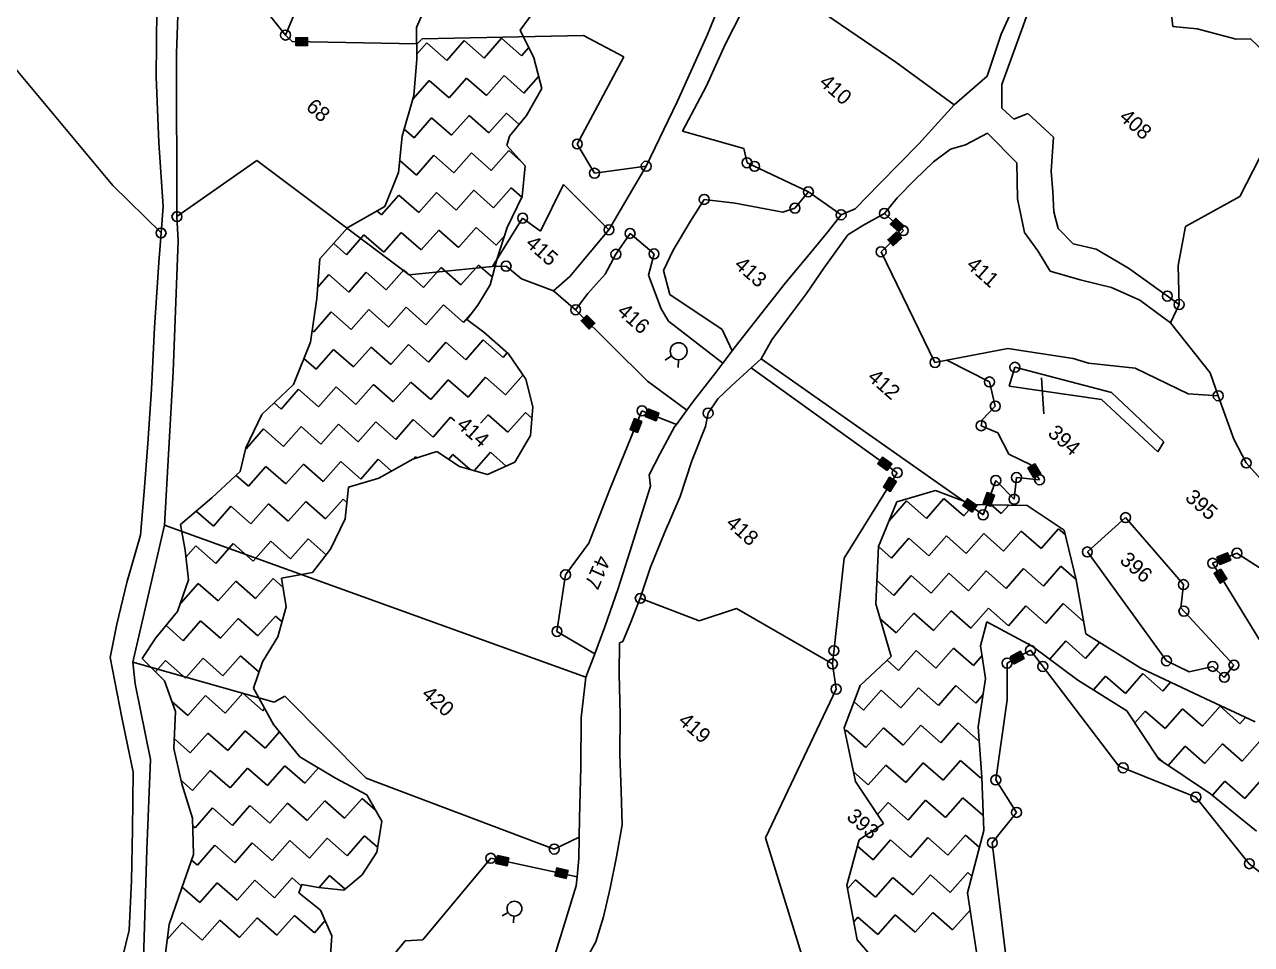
# Model space of a CAD drawing. Header units: metres. Extents: x 316400 to 324250, y 1868140 to 1873603.
# Drawn here: x 320680 to 321468, y 1869219 to 1869809 of the extents above; entities that cross this region are included whole.
import ezdxf

# ---------------------------------------------------------------- set-up
doc = ezdxf.new("R2010")
doc.units = ezdxf.units.M
for name, color, linetype in [('OFF', 1, 'Continuous'), ('POLY_HATCH', 12, 'Continuous'), ('POLY_PARCEL', 6, 'Continuous'), ('POLY_WATER', 4, 'Continuous'), ('TEXT_PARCEL', 7, 'Continuous')]:
    doc.layers.add(name, color=color, linetype=linetype)
doc.styles.add('TEXT_MAP', font='')
doc.styles.get('TEXT_MAP').set_extended_font_data('Kruti Dev 050')
doc.dimstyles.get("Standard").update_dxf_attribs({"dimtxt": 0.18, "dimasz": 0.18, "dimexe": 0.18, "dimexo": 0.0625, "dimgap": 0.09, "dimtad": 0, "dimtih": 1, "dimtoh": 1, "dimdec": 4, "dimzin": 0, "dimdsep": 46, "dimtxsty": 'Standard', "dimcen": 0.09, "dimadec": 0, "dimazin": 0, "dimtfac": 1, "dimtdec": 4, "dimtofl": 0, "dimtmove": 0, "dimatfit": 3, "dimfxl": 1, "dimtolj": 1, "dimtzin": 0, "dimarcsym": 0})

msp = doc.modelspace()

# ---------------------------------------------------------------- hatches: boundary and pattern name
for points in [[(320861.46, 1869795.83), (320861.57, 1869800.99), (320854.1, 1869801.14), (320854, 1869795.98)], [(321239.36, 1869685.09), (321235.89, 1869681.27), (321241.42, 1869676.25), (321244.89, 1869680.08)], [(321234.24, 1869671.26), (321237.71, 1869667.43), (321243.24, 1869672.44), (321239.78, 1869676.27)], [(321042.52, 1869613.94), (321046.15, 1869617.61), (321040.86, 1869622.87), (321037.22, 1869619.2)], [(321085.4, 1869555.08), (321087.3, 1869559.88), (321080.36, 1869562.63), (321078.46, 1869557.83)], [(321068.7, 1869549.51), (321073.48, 1869547.57), (321076.29, 1869554.48), (321071.51, 1869556.43)], [(321230.87, 1869531.63), (321227.86, 1869527.43), (321233.92, 1869523.08), (321236.93, 1869527.28)], [(321328.8, 1869527.33), (321324.34, 1869524.71), (321328.12, 1869518.28), (321332.57, 1869520.89)], [(321231.53, 1869512.4), (321235.91, 1869509.68), (321239.85, 1869516.02), (321235.46, 1869518.74)], [(321285.4, 1869504.88), (321282.43, 1869500.65), (321288.54, 1869496.37), (321291.51, 1869500.6)], [(321295.49, 1869501.93), (321300.34, 1869500.15), (321302.92, 1869507.15), (321298.07, 1869508.94)], [(321454.58, 1869465.53), (321452.6, 1869470.3), (321445.71, 1869467.43), (321447.69, 1869462.67)], [(321447.76, 1869450.73), (321452.17, 1869453.42), (321448.27, 1869459.79), (321443.87, 1869457.1)], [(321321.95, 1869402.44), (321319.46, 1869406.96), (321312.92, 1869403.35), (321315.42, 1869398.83)], [(320989.7, 1869269.17), (320990.78, 1869274.21), (320983.48, 1869275.77), (320982.4, 1869270.73)], [(321021.61, 1869267.85), (321020.45, 1869262.82), (321027.72, 1869261.14), (321028.89, 1869266.17)]]:
    msp.add_hatch(color=256).paths.add_polyline_path(points)

# ---------------------------------------------------------------- linework, layer by layer
for points in [[(320854.1, 1869801.14), (320861.57, 1869800.99), (320861.46, 1869795.83), (320854, 1869795.98)], [(321241.42, 1869676.25), (321235.89, 1869681.27), (321239.36, 1869685.09), (321244.89, 1869680.08)], [(321243.24, 1869672.44), (321237.71, 1869667.43), (321234.24, 1869671.26), (321239.78, 1869676.27)], [(321040.86, 1869622.87), (321046.15, 1869617.61), (321042.52, 1869613.94), (321037.22, 1869619.2)], [(321080.36, 1869562.63), (321087.3, 1869559.88), (321085.4, 1869555.08), (321078.46, 1869557.83)], [(321076.29, 1869554.48), (321073.48, 1869547.57), (321068.7, 1869549.51), (321071.51, 1869556.43)], [(321233.92, 1869523.08), (321227.86, 1869527.43), (321230.87, 1869531.63), (321236.93, 1869527.28)], [(321328.12, 1869518.28), (321324.34, 1869524.71), (321328.8, 1869527.33), (321332.57, 1869520.89)], [(321239.85, 1869516.02), (321235.91, 1869509.68), (321231.53, 1869512.4), (321235.46, 1869518.74)], [(321288.54, 1869496.37), (321282.43, 1869500.65), (321285.4, 1869504.88), (321291.51, 1869500.6)], [(321302.92, 1869507.15), (321300.34, 1869500.15), (321295.49, 1869501.93), (321298.07, 1869508.94)], [(321445.71, 1869467.43), (321452.6, 1869470.3), (321454.58, 1869465.53), (321447.69, 1869462.67)], [(321448.27, 1869459.79), (321452.17, 1869453.42), (321447.76, 1869450.73), (321443.87, 1869457.1)], [(321312.92, 1869403.35), (321319.46, 1869406.96), (321321.95, 1869402.44), (321315.42, 1869398.83)], [(320983.48, 1869275.77), (320990.78, 1869274.21), (320989.7, 1869269.17), (320982.4, 1869270.73)], [(321027.72, 1869261.14), (321020.45, 1869262.82), (321021.61, 1869267.85), (321028.89, 1869266.17)]]:
    msp.add_lwpolyline(points, close=True)
for points in [[(321091.25, 1869593.89), (321095.39, 1869596.65)], [(321099.65, 1869589.25), (321099.78, 1869594.23)], [(320986.63, 1869237.01), (320990.36, 1869239.26)], [(320993.77, 1869232.62), (320994.09, 1869236.96)]]:
    msp.add_lwpolyline(points)
for centre, radius in [((320847.39, 1869802.72), 3.19), ((321034.82, 1869732.76), 3.19), ((321143.87, 1869720.7), 3.19), ((321045.87, 1869713.97), 3.19), ((321079.09, 1869718.48), 3.19), ((321148.72, 1869718.41), 3.19), ((321116.36, 1869697.18), 3.19), ((321183.27, 1869702.06), 3.19), ((321174.64, 1869691.55), 3.19), ((321232.11, 1869688.19), 3.19), ((320777.63, 1869686.13), 3.19), ((320999.71, 1869685.15), 3.19), ((321204.31, 1869687.32), 3.19), ((320767.42, 1869675.61), 3.19), ((321055.18, 1869677.65), 3.19), ((321068.71, 1869675.34), 3.19), ((321244.29, 1869677.13), 3.19), ((321059.6, 1869661.96), 3.19), ((321084.11, 1869662.19), 3.19), ((321229.99, 1869663.52), 3.19), ((320989.06, 1869654.3), 3.19), ((321413.89, 1869635.08), 3.19), ((321033.75, 1869626.28), 3.19), ((321421.44, 1869629.67), 3.19), ((321099.92, 1869599.67), 5.44), ((321264.61, 1869592.43), 3.19), ((321315.94, 1869589.38), 3.19), ((321299.62, 1869579.96), 3.19), ((321446.56, 1869571.05), 3.19), ((321303.35, 1869564.4), 3.19), ((321076.37, 1869561.43), 3.19), ((321118.87, 1869559.91), 3.19), ((321294.27, 1869551.82), 3.19), ((321464.59, 1869527.93), 3.19), ((321240.32, 1869521.67), 3.19), ((321303.67, 1869516.66), 3.19), ((321316.97, 1869518.56), 3.19), ((321331.8, 1869517.11), 3.19), ((321315.47, 1869504.61), 3.19), ((321295.55, 1869494.61), 3.19), ((321387.05, 1869492.84), 3.19), ((321362.49, 1869470.79), 3.19), ((321458.59, 1869469.99), 3.19), ((321442.98, 1869463.51), 3.19), ((321027.26, 1869456.12), 3.19), ((321424.25, 1869449.8), 3.19), ((321075.28, 1869440.99), 3.19), ((321424.53, 1869432.72), 3.19), ((321021.77, 1869419.69), 3.19), ((321199.65, 1869407.35), 3.19), ((321325.95, 1869407.59), 3.19), ((321198.71, 1869398.85), 3.19), ((321310.92, 1869399.3), 3.19), ((321333.87, 1869397.22), 3.19), ((321413.3, 1869400.86), 3.19), ((321443.06, 1869397.27), 3.19), ((321456.68, 1869398.13), 3.19), ((321450.49, 1869390.22), 3.19), ((321201.1, 1869382.64), 3.19), ((321385.49, 1869332.14), 3.19), ((321303.68, 1869324.34), 3.19), ((321432.22, 1869313.36), 3.19), ((321316.99, 1869303.49), 3.19), ((321020.01, 1869279.91), 3.19), ((321301.43, 1869284), 3.19), ((320979.22, 1869274.05), 3.19), ((321466.55, 1869270.53), 3.19), ((320994.44, 1869241.71), 4.76)]:
    msp.add_circle(centre, radius)
at = {"layer": 'OFF'}
msp.add_line((321019.5, 1869638.41), (321033.75, 1869626.28), dxfattribs=at)
at = {"layer": 'POLY_HATCH'}
for p, q in [((320939.56, 1869826.42), (320931.5, 1869807.56)), ((320998.13, 1869805.86), (321008.81, 1869820.51)), ((320931.5, 1869807.56), (320931.63, 1869787.19)), ((321006.85, 1869788.06), (320998.13, 1869805.86)), ((320931.63, 1869787.19), (320929.91, 1869764.01)), ((321011.98, 1869768.35), (321006.85, 1869788.06)), ((320929.91, 1869764.01), (320922.33, 1869737.77)), ((321002.14, 1869751.06), (321011.98, 1869768.35)), ((320991.37, 1869737.75), (321002.14, 1869751.06)), ((320922.33, 1869737.77), (320919.94, 1869714.55)), ((320989.57, 1869731.74), (320991.37, 1869737.75)), ((321001.34, 1869718.84), (320989.57, 1869731.74)), ((320999.41, 1869699.02), (321001.34, 1869718.84)), ((320919.94, 1869714.55), (320911.07, 1869692.61)), ((320989.74, 1869679.04), (320999.41, 1869699.02)), ((320911.07, 1869692.61), (320887.51, 1869679.16)), ((320887.51, 1869679.16), (320869.44, 1869659)), ((320983.43, 1869659.28), (320989.74, 1869679.04)), ((320869.44, 1869659), (320867.54, 1869633.45)), ((320978.95, 1869642.33), (320983.43, 1869659.28)), ((320970.87, 1869629.19), (320978.95, 1869642.33)), ((320867.54, 1869633.45), (320863.44, 1869605.41)), ((320963.87, 1869620.16), (320970.87, 1869629.19)), ((320974.67, 1869611.92), (320963.87, 1869620.16)), ((320863.44, 1869605.41), (320852.54, 1869578.28)), ((320990.55, 1869597.93), (320974.67, 1869611.92)), ((321001.86, 1869581.64), (320990.55, 1869597.93)), ((321006.2, 1869563.9), (321001.86, 1869581.64)), ((320852.54, 1869578.28), (320832.05, 1869558.97)), ((320832.05, 1869558.97), (320821.8, 1869537.61)), ((321004.85, 1869545.46), (321006.2, 1869563.9)), ((320994.66, 1869528.48), (321004.85, 1869545.46)), ((320821.8, 1869537.61), (320818.23, 1869522.4)), ((320929.19, 1869530.41), (320944.55, 1869535.25)), ((320944.55, 1869535.25), (320959.14, 1869525.57)), ((320907.25, 1869518.08), (320929.19, 1869530.41)), ((320959.14, 1869525.57), (320977.15, 1869520.47)), ((320977.15, 1869520.47), (320994.66, 1869528.48)), ((320818.23, 1869522.4), (320799.94, 1869505.59)), ((320887.92, 1869512.32), (320907.25, 1869518.08)), ((320885.67, 1869492.14), (320887.92, 1869512.32)), ((321240.02, 1869503.03), (321264.96, 1869510.22)), ((321264.96, 1869510.22), (321288.8, 1869501.29)), ((320799.94, 1869505.59), (320779.99, 1869488.33)), ((321228.22, 1869474.2), (321240.02, 1869503.03)), ((321288.8, 1869501.29), (321323.89, 1869500.56)), ((321323.89, 1869500.56), (321347.64, 1869484.68)), ((320779.99, 1869488.33), (320782.9, 1869471.85)), ((320876.32, 1869472.52), (320885.67, 1869492.14)), ((321347.64, 1869484.68), (321355.29, 1869452.8)), ((320782.9, 1869471.85), (320784.95, 1869452.95)), ((320864.65, 1869457.47), (320876.32, 1869472.52)), ((321226.56, 1869437.46), (321228.22, 1869474.2)), ((320844.83, 1869454.03), (320864.65, 1869457.47)), ((320784.95, 1869452.95), (320778.01, 1869432.47)), ((320847.87, 1869435.53), (320844.83, 1869454.03)), ((321355.29, 1869452.8), (321361.52, 1869418.16)), ((320778.01, 1869432.47), (320764.1, 1869415.6)), ((320842.54, 1869416.17), (320847.87, 1869435.53)), ((321236.48, 1869403.59), (321226.56, 1869437.46)), ((321297.9, 1869425.91), (321293.82, 1869410.41)), ((321326.98, 1869410.36), (321297.9, 1869425.91)), ((320764.1, 1869415.6), (320755.35, 1869402.42)), ((320832.61, 1869400.22), (320842.54, 1869416.17)), ((321361.52, 1869418.16), (321396.9, 1869396.05)), ((321293.82, 1869410.41), (321297.03, 1869389.49)), ((321356.47, 1869388.42), (321326.98, 1869410.36)), ((320755.35, 1869402.42), (320769.57, 1869387.99)), ((320826.8, 1869383.18), (320832.61, 1869400.22)), ((321216.55, 1869384.95), (321236.48, 1869403.59)), ((321396.9, 1869396.05), (321438.54, 1869376.48)), ((320769.57, 1869387.99), (320776.72, 1869368.4)), ((321206.25, 1869357.82), (321216.55, 1869384.95)), ((321297.03, 1869389.49), (321292.33, 1869358.44)), ((321387.95, 1869368.75), (321356.47, 1869388.42)), ((320839.57, 1869359.91), (320826.8, 1869383.18)), ((321438.54, 1869376.48), (321470.24, 1869361.64)), ((320776.72, 1869368.4), (320775.72, 1869344.6)), ((321408.39, 1869337.68), (321387.95, 1869368.75)), ((320856.55, 1869339.26), (320839.57, 1869359.91)), ((321213.54, 1869323.25), (321206.25, 1869357.82)), ((321292.33, 1869358.44), (321294.65, 1869326.22)), ((320775.72, 1869344.6), (320780.71, 1869321.84)), ((320879.5, 1869325.38), (320856.55, 1869339.26)), ((321441.64, 1869315.44), (321408.39, 1869337.68)), ((320780.71, 1869321.84), (320787.67, 1869299.89)), ((320899.55, 1869314.69), (320879.5, 1869325.38)), ((321231.58, 1869296.3), (321213.54, 1869323.25)), ((321294.65, 1869326.22), (321296.05, 1869291.81)), ((320909.21, 1869297.96), (320899.55, 1869314.69)), ((321471.26, 1869291.36), (321441.64, 1869315.44)), ((320787.67, 1869299.89), (320788.32, 1869276.52)), ((320905.93, 1869278.05), (320909.21, 1869297.96)), ((321215.93, 1869285.96), (321231.58, 1869296.3)), ((321296.05, 1869291.81), (321285.51, 1869251.83)), ((321207.89, 1869256.83), (321215.93, 1869285.96)), ((320788.32, 1869276.52), (320780.48, 1869254.31)), ((320896.59, 1869263.48), (320905.93, 1869278.05)), ((320884.94, 1869253.49), (320896.59, 1869263.48)), ((320780.48, 1869254.31), (320772.68, 1869231.42)), ((320855.91, 1869251.82), (320857.76, 1869257.16)), ((320869.93, 1869240.75), (320855.91, 1869251.82)), ((320857.76, 1869257.16), (320868.49, 1869255.31)), ((320868.49, 1869255.31), (320884.94, 1869253.49)), ((321214.69, 1869221.69), (321207.89, 1869256.83)), ((321285.51, 1869251.83), (321291.51, 1869212.37)), ((320877.22, 1869224.2), (320869.93, 1869240.75)), ((320772.68, 1869231.42), (320769.17, 1869204.76)), ((320875.87, 1869205.76), (320877.22, 1869224.2)), ((321240.96, 1869191.53), (321214.69, 1869221.69))]:
    msp.add_line(p, q, dxfattribs=at)
at = {"layer": 'POLY_HATCH', "linetype": 'Continuous', "ltscale": 10}
for p, q in [((320931.61, 1869790.21), (320938.17, 1869797.65)), ((320938.17, 1869797.65), (320950.94, 1869786.4)), ((320950.94, 1869786.4), (320962.2, 1869799.18)), ((320962.2, 1869799.18), (320974.97, 1869787.93)), ((320974.97, 1869787.93), (320986.22, 1869800.71)), ((320986.22, 1869800.71), (320999, 1869789.46)), ((320999, 1869789.46), (321003.6, 1869794.68)), ((320929.27, 1869761.79), (320939.69, 1869773.63)), ((320939.69, 1869773.63), (320952.47, 1869762.37)), ((320952.47, 1869762.37), (320963.72, 1869775.15)), ((320963.72, 1869775.15), (320976.5, 1869763.9)), ((320976.5, 1869763.9), (320987.75, 1869776.68)), ((320987.75, 1869776.68), (321000.53, 1869765.43)), ((321000.53, 1869765.43), (321009.95, 1869776.13)), ((320929.97, 1869736.82), (320941.22, 1869749.6)), ((320941.22, 1869749.6), (320954, 1869738.35)), ((320954, 1869738.35), (320965.25, 1869751.12)), ((320965.25, 1869751.12), (320978.03, 1869739.87)), ((320978.03, 1869739.87), (320989.28, 1869752.65)), ((320989.28, 1869752.65), (320997.54, 1869745.37)), ((320923.66, 1869742.37), (320929.97, 1869736.82)), ((320931.5, 1869712.79), (320942.75, 1869725.57)), ((320942.75, 1869725.57), (320955.52, 1869714.32)), ((320955.52, 1869714.32), (320966.77, 1869727.09)), ((320966.77, 1869727.09), (320979.55, 1869715.84)), ((320979.55, 1869715.84), (320990.8, 1869728.62)), ((320990.8, 1869728.62), (320999.01, 1869721.4)), ((320920.73, 1869722.27), (320931.5, 1869712.79)), ((320908.99, 1869687.24), (320920.24, 1869700.01)), ((320920.24, 1869700.01), (320933.02, 1869688.76)), ((320933.02, 1869688.76), (320944.27, 1869701.54)), ((320944.27, 1869701.54), (320957.05, 1869690.29)), ((320957.05, 1869690.29), (320968.3, 1869703.07)), ((320968.3, 1869703.07), (320981.08, 1869691.81)), ((320981.08, 1869691.81), (320992.33, 1869704.59)), ((320992.33, 1869704.59), (320999.18, 1869698.56)), ((320906.11, 1869689.77), (320908.99, 1869687.24)), ((320910.52, 1869663.21), (320921.77, 1869675.98)), ((320921.77, 1869675.98), (320934.55, 1869664.73)), ((320934.55, 1869664.73), (320945.8, 1869677.51)), ((320945.8, 1869677.51), (320958.58, 1869666.26)), ((320958.58, 1869666.26), (320969.83, 1869679.04)), ((320969.83, 1869679.04), (320982.61, 1869667.79)), ((320878.31, 1869668.89), (320886.49, 1869661.68)), ((320886.49, 1869661.68), (320897.74, 1869674.46)), ((320897.74, 1869674.46), (320910.52, 1869663.21)), ((320982.61, 1869667.79), (320988.16, 1869674.09)), ((320912.05, 1869639.18), (320923.3, 1869651.96)), ((320923.3, 1869651.96), (320936.07, 1869640.7)), ((320936.07, 1869640.7), (320947.33, 1869653.48)), ((320947.33, 1869653.48), (320960.1, 1869642.23)), ((320960.1, 1869642.23), (320971.35, 1869655.01)), ((320971.35, 1869655.01), (320980.24, 1869647.19)), ((320868.08, 1869640.77), (320875.24, 1869648.9)), ((320875.24, 1869648.9), (320888.02, 1869637.65)), ((320888.02, 1869637.65), (320899.27, 1869650.43)), ((320899.27, 1869650.43), (320912.05, 1869639.18)), ((320913.57, 1869615.15), (320924.82, 1869627.93)), ((320924.82, 1869627.93), (320937.6, 1869616.68)), ((320937.6, 1869616.68), (320948.85, 1869629.45)), ((320948.85, 1869629.45), (320961.63, 1869618.2)), ((320865.52, 1869612.1), (320876.77, 1869624.87)), ((320876.77, 1869624.87), (320889.54, 1869613.62)), ((320889.54, 1869613.62), (320900.79, 1869626.4)), ((320900.79, 1869626.4), (320913.57, 1869615.15)), ((320961.63, 1869618.2), (320967.66, 1869625.05)), ((320864.54, 1869612.95), (320865.52, 1869612.1)), ((320939.13, 1869592.65), (320950.38, 1869605.43)), ((320950.38, 1869605.43), (320963.16, 1869594.17)), ((320963.16, 1869594.17), (320974.41, 1869606.95)), ((320974.41, 1869606.95), (320987.18, 1869595.7)), ((320867.04, 1869588.07), (320878.29, 1869600.85)), ((320878.29, 1869600.85), (320891.07, 1869589.59)), ((320891.07, 1869589.59), (320902.32, 1869602.37)), ((320902.32, 1869602.37), (320915.1, 1869591.12)), ((320915.1, 1869591.12), (320926.35, 1869603.9)), ((320926.35, 1869603.9), (320939.13, 1869592.65)), ((320987.18, 1869595.7), (320989.76, 1869598.63)), ((320859.23, 1869594.94), (320867.04, 1869588.07)), ((320940.65, 1869568.62), (320951.9, 1869581.4)), ((320951.9, 1869581.4), (320964.68, 1869570.15)), ((320964.68, 1869570.15), (320975.93, 1869582.92)), ((320975.93, 1869582.92), (320988.71, 1869571.67)), ((320988.71, 1869571.67), (320999.94, 1869584.42)), ((320844.54, 1869562.51), (320855.79, 1869575.29)), ((320855.79, 1869575.29), (320868.57, 1869564.04)), ((320868.57, 1869564.04), (320879.82, 1869576.82)), ((320879.82, 1869576.82), (320892.6, 1869565.57)), ((320892.6, 1869565.57), (320903.85, 1869578.34)), ((320903.85, 1869578.34), (320916.63, 1869567.09)), ((320916.63, 1869567.09), (320927.88, 1869579.87)), ((320927.88, 1869579.87), (320940.65, 1869568.62)), ((320840.03, 1869566.49), (320844.54, 1869562.51)), ((320942.18, 1869544.59), (320953.43, 1869557.37)), ((320953.43, 1869557.37), (320956.16, 1869554.96)), ((320972.72, 1869553.52), (320977.46, 1869558.89)), ((320977.46, 1869558.89), (320990.24, 1869547.64)), ((320990.24, 1869547.64), (321001.49, 1869560.42)), ((321001.49, 1869560.42), (321005.68, 1869556.73)), ((320822.04, 1869536.96), (320833.29, 1869549.74)), ((320833.29, 1869549.74), (320846.07, 1869538.48)), ((320846.07, 1869538.48), (320857.32, 1869551.26)), ((320857.32, 1869551.26), (320870.09, 1869540.01)), ((320870.09, 1869540.01), (320881.35, 1869552.79)), ((320881.35, 1869552.79), (320894.12, 1869541.54)), ((320894.12, 1869541.54), (320905.37, 1869554.32)), ((320905.37, 1869554.32), (320918.15, 1869543.06)), ((320918.15, 1869543.06), (320929.4, 1869555.84)), ((320929.4, 1869555.84), (320942.18, 1869544.59)), ((320821.71, 1869537.24), (320822.04, 1869536.96)), ((320952.18, 1869530.19), (320954.96, 1869533.34)), ((320954.96, 1869533.34), (320965.98, 1869523.63)), ((320968.47, 1869522.93), (320978.99, 1869534.87)), ((320978.99, 1869534.87), (320989.12, 1869525.95)), ((320823.56, 1869512.93), (320834.81, 1869525.71)), ((320834.81, 1869525.71), (320847.59, 1869514.46)), ((320847.59, 1869514.46), (320858.84, 1869527.23)), ((320858.84, 1869527.23), (320871.62, 1869515.98)), ((320871.62, 1869515.98), (320882.87, 1869528.76)), ((320882.87, 1869528.76), (320895.65, 1869517.51)), ((320895.65, 1869517.51), (320906.9, 1869530.29)), ((320906.9, 1869530.29), (320915.5, 1869522.72)), ((320929.89, 1869530.63), (320930.93, 1869531.81)), ((320930.93, 1869531.81), (320931.64, 1869531.18)), ((320815.58, 1869519.96), (320823.56, 1869512.93)), ((320849.12, 1869490.43), (320860.37, 1869503.21)), ((320860.37, 1869503.21), (320873.15, 1869491.95)), ((320873.15, 1869491.95), (320884.4, 1869504.73)), ((320884.4, 1869504.73), (320886.83, 1869502.59)), ((321235.1, 1869490.82), (321246.35, 1869503.6)), ((321246.35, 1869503.6), (321259.13, 1869492.35)), ((321259.13, 1869492.35), (321270.38, 1869505.13)), ((321270.38, 1869505.13), (321283.16, 1869493.88)), ((320790.07, 1869497.05), (320801.06, 1869487.37)), ((320801.06, 1869487.37), (320812.31, 1869500.15)), ((320812.31, 1869500.15), (320825.09, 1869488.9)), ((320825.09, 1869488.9), (320836.34, 1869501.68)), ((320836.34, 1869501.68), (320849.12, 1869490.43)), ((321283.16, 1869493.88), (321289.67, 1869501.27)), ((321300.78, 1869501.04), (321307.19, 1869495.4)), ((321307.19, 1869495.4), (321311.95, 1869500.81)), ((321235.04, 1869490.87), (321235.1, 1869490.82)), ((320850.65, 1869466.4), (320861.9, 1869479.18)), ((320861.9, 1869479.18), (320873.53, 1869468.93)), ((321236.63, 1869466.79), (321247.88, 1869479.57)), ((321247.88, 1869479.57), (321260.66, 1869468.32)), ((321260.66, 1869468.32), (321271.91, 1869481.1)), ((321271.91, 1869481.1), (321284.69, 1869469.85)), ((321284.69, 1869469.85), (321295.94, 1869482.62)), ((321295.94, 1869482.62), (321308.71, 1869471.37)), ((321308.71, 1869471.37), (321319.97, 1869484.15)), ((321319.97, 1869484.15), (321332.74, 1869472.9)), ((321332.74, 1869472.9), (321343.99, 1869485.68)), ((321343.99, 1869485.68), (321348.31, 1869481.88)), ((320783.39, 1869467.31), (320789.81, 1869474.6)), ((320789.81, 1869474.6), (320802.59, 1869463.35)), ((320802.59, 1869463.35), (320813.84, 1869476.12)), ((320813.84, 1869476.12), (320826.62, 1869464.87)), ((320826.62, 1869464.87), (320837.87, 1869477.65)), ((320837.87, 1869477.65), (320850.65, 1869466.4)), ((321228.22, 1869474.2), (321236.63, 1869466.79)), ((321238.16, 1869442.77), (321249.41, 1869455.54)), ((321249.41, 1869455.54), (321262.18, 1869444.29)), ((321262.18, 1869444.29), (321273.44, 1869457.07)), ((321273.44, 1869457.07), (321286.21, 1869445.82)), ((321286.21, 1869445.82), (321297.46, 1869458.6)), ((321297.46, 1869458.6), (321310.24, 1869447.34)), ((321310.24, 1869447.34), (321321.49, 1869460.12)), ((321321.49, 1869460.12), (321334.27, 1869448.87)), ((321334.27, 1869448.87), (321345.52, 1869461.65)), ((321345.52, 1869461.65), (321355.22, 1869453.11)), ((320780.09, 1869437.79), (320791.34, 1869450.57)), ((320791.34, 1869450.57), (320804.11, 1869439.32)), ((320804.11, 1869439.32), (320815.37, 1869452.1)), ((320815.37, 1869452.1), (320828.14, 1869440.84)), ((320828.14, 1869440.84), (320839.39, 1869453.62)), ((320839.39, 1869453.62), (320845.83, 1869447.96)), ((321227.23, 1869452.38), (321238.16, 1869442.77)), ((320779.88, 1869437.98), (320780.09, 1869437.79)), ((321239.68, 1869418.74), (321250.93, 1869431.51)), ((321250.93, 1869431.51), (321263.71, 1869420.26)), ((321263.71, 1869420.26), (321274.96, 1869433.04)), ((321274.96, 1869433.04), (321287.74, 1869421.79)), ((321287.74, 1869421.79), (321298.99, 1869434.57)), ((321298.99, 1869434.57), (321311.77, 1869423.32)), ((321311.77, 1869423.32), (321323.02, 1869436.09)), ((321323.02, 1869436.09), (321335.8, 1869424.84)), ((321335.8, 1869424.84), (321347.05, 1869437.62)), ((321347.05, 1869437.62), (321359.82, 1869426.37)), ((320770.59, 1869423.47), (320781.61, 1869413.76)), ((320781.61, 1869413.76), (320792.86, 1869426.54)), ((320792.86, 1869426.54), (320805.64, 1869415.29)), ((320805.64, 1869415.29), (320816.89, 1869428.07)), ((320816.89, 1869428.07), (320829.67, 1869416.82)), ((320829.67, 1869416.82), (320840.92, 1869429.59)), ((320840.92, 1869429.59), (320845.2, 1869425.83)), ((321229.39, 1869427.8), (321239.68, 1869418.74)), ((321359.82, 1869426.37), (321360.01, 1869426.57)), ((321241.21, 1869394.71), (321252.46, 1869407.49)), ((321252.46, 1869407.49), (321265.24, 1869396.23)), ((321265.24, 1869396.23), (321276.49, 1869409.01)), ((321276.49, 1869409.01), (321289.27, 1869397.76)), ((321324.31, 1869411.79), (321324.55, 1869412.06)), ((321324.55, 1869412.06), (321325.7, 1869411.05)), ((321338.31, 1869401.93), (321348.57, 1869413.59)), ((321348.57, 1869413.59), (321361.35, 1869402.34)), ((321361.35, 1869402.34), (321370.4, 1869412.61)), ((320763.94, 1869393.7), (320770.36, 1869400.98)), ((320770.36, 1869400.98), (320783.14, 1869389.73)), ((320783.14, 1869389.73), (320794.39, 1869402.51)), ((320794.39, 1869402.51), (320807.17, 1869391.26)), ((320807.17, 1869391.26), (320818.42, 1869404.04)), ((320818.42, 1869404.04), (320830.34, 1869393.55)), ((321233.88, 1869401.16), (321241.21, 1869394.71)), ((321289.27, 1869397.76), (321294.79, 1869404.04)), ((321386.91, 1869379.84), (321398.16, 1869392.62)), ((321398.16, 1869392.62), (321410.93, 1869381.36)), ((321266.76, 1869372.21), (321278.01, 1869384.98)), ((321278.01, 1869384.98), (321290.79, 1869373.73)), ((321366.34, 1869382.25), (321374.13, 1869391.09)), ((321374.13, 1869391.09), (321386.91, 1869379.84)), ((321410.93, 1869381.36), (321415.97, 1869387.09)), ((320784.67, 1869365.71), (320795.92, 1869378.48)), ((320795.92, 1869378.48), (320808.69, 1869367.23)), ((320808.69, 1869367.23), (320819.95, 1869380.01)), ((320819.95, 1869380.01), (320832.72, 1869368.76)), ((321218.71, 1869369.15), (321229.96, 1869381.93)), ((321229.96, 1869381.93), (321242.73, 1869370.68)), ((321242.73, 1869370.68), (321253.99, 1869383.46)), ((321253.99, 1869383.46), (321266.76, 1869372.21)), ((321290.79, 1869373.73), (321295.44, 1869379.01)), ((320774.41, 1869374.74), (320784.67, 1869365.71)), ((320832.72, 1869368.76), (320833.95, 1869370.15)), ((321212.59, 1869374.53), (321218.71, 1869369.15)), ((321393.03, 1869361.03), (321399.68, 1869368.59)), ((321399.68, 1869368.59), (321412.46, 1869357.34)), ((321412.46, 1869357.34), (321423.71, 1869370.11)), ((321423.71, 1869370.11), (321436.49, 1869358.86)), ((321436.49, 1869358.86), (321447.74, 1869371.64)), ((321447.74, 1869371.64), (321460.52, 1869360.39)), ((321268.29, 1869348.18), (321279.54, 1869360.95)), ((321279.54, 1869360.95), (321292.32, 1869349.7)), ((321460.52, 1869360.39), (321464.13, 1869364.5)), ((320786.19, 1869341.68), (320797.44, 1869354.45)), ((320797.44, 1869354.45), (320810.22, 1869343.2)), ((320810.22, 1869343.2), (320821.47, 1869355.98)), ((320821.47, 1869355.98), (320834.25, 1869344.73)), ((320834.25, 1869344.73), (320843.45, 1869355.18)), ((321206.73, 1869355.55), (321207.46, 1869356.38)), ((321207.46, 1869356.38), (321220.23, 1869345.12)), ((321220.23, 1869345.12), (321231.48, 1869357.9)), ((321231.48, 1869357.9), (321244.26, 1869346.65)), ((321244.26, 1869346.65), (321255.51, 1869359.43)), ((321255.51, 1869359.43), (321268.29, 1869348.18)), ((320775.97, 1869350.68), (320786.19, 1869341.68)), ((321292.32, 1869349.7), (321292.91, 1869350.37)), ((321414.33, 1869333.7), (321425.24, 1869346.08)), ((321425.24, 1869346.08), (321438.02, 1869334.83)), ((321438.02, 1869334.83), (321449.27, 1869347.61)), ((321449.27, 1869347.61), (321462.04, 1869336.36)), ((321462.04, 1869336.36), (321473.3, 1869349.14)), ((321269.82, 1869324.15), (321281.07, 1869336.93)), ((321281.07, 1869336.93), (321293.84, 1869325.68)), ((321407.51, 1869339.01), (321411.04, 1869335.9)), ((320787.72, 1869317.65), (320798.97, 1869330.43)), ((320798.97, 1869330.43), (320811.75, 1869319.17)), ((320811.75, 1869319.17), (320823, 1869331.95)), ((320823, 1869331.95), (320835.78, 1869320.7)), ((320835.78, 1869320.7), (320847.03, 1869333.48)), ((320847.03, 1869333.48), (320859.8, 1869322.23)), ((320859.8, 1869322.23), (320868.46, 1869332.06)), ((321212.22, 1869329.49), (321221.76, 1869321.1)), ((321221.76, 1869321.1), (321233.01, 1869333.87)), ((321233.01, 1869333.87), (321245.79, 1869322.62)), ((321245.79, 1869322.62), (321257.04, 1869335.4)), ((321257.04, 1869335.4), (321269.82, 1869324.15)), ((320780.17, 1869324.29), (320787.72, 1869317.65)), ((321293.84, 1869325.68), (321294.63, 1869326.57)), ((321442.79, 1869314.5), (321450.79, 1869323.58)), ((321450.79, 1869323.58), (321463.57, 1869312.33)), ((321463.57, 1869312.33), (321474.82, 1869325.11)), ((321271.34, 1869300.12), (321282.59, 1869312.9)), ((321282.59, 1869312.9), (321295.37, 1869301.65)), ((320789.24, 1869293.62), (320800.5, 1869306.4)), ((320800.5, 1869306.4), (320813.27, 1869295.15)), ((320813.27, 1869295.15), (320824.52, 1869307.92)), ((320824.52, 1869307.92), (320837.3, 1869296.67)), ((320837.3, 1869296.67), (320848.55, 1869309.45)), ((320848.55, 1869309.45), (320861.33, 1869298.2)), ((320861.33, 1869298.2), (320872.58, 1869310.98)), ((320872.58, 1869310.98), (320885.36, 1869299.73)), ((320885.36, 1869299.73), (320896.61, 1869312.5)), ((320896.61, 1869312.5), (320905.15, 1869304.98)), ((321227.71, 1869302.09), (321234.54, 1869309.84)), ((321234.54, 1869309.84), (321247.31, 1869298.59)), ((321247.31, 1869298.59), (321258.57, 1869311.37)), ((321258.57, 1869311.37), (321271.34, 1869300.12)), ((321295.37, 1869301.65), (321295.64, 1869301.95)), ((320787.81, 1869294.88), (320789.24, 1869293.62)), ((320790.77, 1869269.59), (320802.02, 1869282.37)), ((320802.02, 1869282.37), (320814.8, 1869271.12)), ((320814.8, 1869271.12), (320826.05, 1869283.9)), ((320826.05, 1869283.9), (320838.83, 1869272.64)), ((320838.83, 1869272.64), (320850.08, 1869285.42)), ((320850.08, 1869285.42), (320862.86, 1869274.17)), ((320862.86, 1869274.17), (320874.11, 1869286.95)), ((320874.11, 1869286.95), (320886.89, 1869275.7)), ((320886.89, 1869275.7), (320898.14, 1869288.47)), ((320898.14, 1869288.47), (320906.45, 1869281.16)), ((321214.8, 1869281.86), (321224.81, 1869273.04)), ((321224.81, 1869273.04), (321236.06, 1869285.82)), ((321236.06, 1869285.82), (321248.84, 1869274.56)), ((321248.84, 1869274.56), (321260.09, 1869287.34)), ((321260.09, 1869287.34), (321272.87, 1869276.09)), ((321272.87, 1869276.09), (321284.12, 1869288.87)), ((321284.12, 1869288.87), (321293.17, 1869280.9)), ((320787.04, 1869272.88), (320790.77, 1869269.59)), ((320792.3, 1869245.56), (320803.55, 1869258.34)), ((320803.55, 1869258.34), (320816.33, 1869247.09)), ((320816.33, 1869247.09), (320827.58, 1869259.87)), ((320827.58, 1869259.87), (320840.35, 1869248.62)), ((320840.35, 1869248.62), (320851.61, 1869261.39)), ((320851.61, 1869261.39), (320857.45, 1869256.25)), ((320868.89, 1869255.27), (320875.63, 1869262.92)), ((320875.63, 1869262.92), (320885.65, 1869254.1)), ((321208.37, 1869254.37), (321213.56, 1869260.26)), ((321213.56, 1869260.26), (321226.34, 1869249.01)), ((321226.34, 1869249.01), (321237.59, 1869261.79)), ((321237.59, 1869261.79), (321250.37, 1869250.54)), ((321250.37, 1869250.54), (321261.62, 1869263.31)), ((321261.62, 1869263.31), (321274.4, 1869252.06)), ((321274.4, 1869252.06), (321285.65, 1869264.84)), ((321285.65, 1869264.84), (321288.32, 1869262.49)), ((320780.93, 1869255.57), (320792.3, 1869245.56)), ((320793.82, 1869221.53), (320805.08, 1869234.31)), ((320805.08, 1869234.31), (320817.85, 1869223.06)), ((320817.85, 1869223.06), (320829.1, 1869235.84)), ((320829.1, 1869235.84), (320841.88, 1869224.59)), ((320841.88, 1869224.59), (320853.13, 1869237.36)), ((320853.13, 1869237.36), (320865.91, 1869226.11)), ((320865.91, 1869226.11), (320872.88, 1869234.03)), ((321212.45, 1869233.24), (321215.09, 1869236.23)), ((321215.09, 1869236.23), (321227.86, 1869224.98)), ((321227.86, 1869224.98), (321239.12, 1869237.76)), ((321239.12, 1869237.76), (321251.89, 1869226.51)), ((321251.89, 1869226.51), (321263.14, 1869239.29)), ((321263.14, 1869239.29), (321275.92, 1869228.03)), ((321275.92, 1869228.03), (321287.17, 1869240.81)), ((321287.17, 1869240.81), (321287.18, 1869240.8)), ((320771.42, 1869221.86), (320781.05, 1869232.78)), ((320781.05, 1869232.78), (320793.82, 1869221.53))]:
    msp.add_line(p, q, dxfattribs=at)
at = {"layer": 'POLY_PARCEL'}
for p, q in [((320847.39, 1869802.72), (320807.52, 1869852.65)), ((320847.39, 1869802.72), (320862.49, 1869838.82)), ((321417.37, 1869808.14), (321415.15, 1869829.25)), ((321189.18, 1869819.48), (321239.43, 1869785.26)), ((320851.59, 1869798.61), (320847.39, 1869802.72)), ((321038.9, 1869802.43), (320935.13, 1869800.38)), ((321064.62, 1869788.84), (321038.9, 1869802.43)), ((321432.95, 1869806.72), (321417.37, 1869808.14)), ((321458.09, 1869800.13), (321432.95, 1869806.72)), ((320931.95, 1869797), (320851.59, 1869798.61)), ((320935.13, 1869800.38), (320931.95, 1869797)), ((321467.41, 1869800.23), (321458.09, 1869800.13)), ((321490.57, 1869778.03), (321467.41, 1869800.23)), ((320670.07, 1869785.78), (320736.49, 1869706.14)), ((321034.82, 1869732.76), (321064.62, 1869788.84)), ((321239.43, 1869785.26), (321277.03, 1869757.82)), ((321460.42, 1869699), (321487.31, 1869751.68)), ((321045.87, 1869713.97), (321034.82, 1869732.76)), ((320777.63, 1869686.13), (320828.86, 1869722.12)), ((320828.86, 1869722.12), (320926.85, 1869648.72)), ((321079.09, 1869718.48), (321045.87, 1869713.97)), ((321011.09, 1869676.68), (321026.04, 1869706.84)), ((321026.04, 1869706.84), (321055.18, 1869677.65)), ((320736.49, 1869706.14), (320767.42, 1869675.61)), ((321183.27, 1869702.06), (321204.31, 1869687.32)), ((321425.58, 1869679.78), (321460.42, 1869699)), ((320980.43, 1869654.16), (320999.71, 1869685.15)), ((320999.71, 1869685.15), (321011.09, 1869676.68)), ((321244.29, 1869677.13), (321232.11, 1869688.19)), ((321229.99, 1869663.52), (321244.29, 1869677.13)), ((321420.85, 1869654.72), (321425.58, 1869679.78)), ((321264.61, 1869592.43), (321229.99, 1869663.52)), ((320926.85, 1869648.72), (320980.43, 1869654.16)), ((320980.43, 1869654.16), (320989.06, 1869654.3)), ((320989.06, 1869654.3), (320998.91, 1869646.14)), ((321421.44, 1869629.67), (321420.85, 1869654.72)), ((320998.91, 1869646.14), (321019.5, 1869638.41)), ((321033.75, 1869626.28), (321079.95, 1869580.45)), ((321441.46, 1869585.82), (321415.83, 1869618.01)), ((321272.16, 1869593.86), (321311.49, 1869601.37)), ((321311.49, 1869601.37), (321353.39, 1869595.01)), ((321240.32, 1869521.67), (321146.49, 1869589.02)), ((321152.84, 1869594.71), (321295.55, 1869494.61)), ((321272.16, 1869593.86), (321264.61, 1869592.43)), ((321299.62, 1869579.96), (321272.16, 1869593.86)), ((321315.94, 1869589.38), (321312.2, 1869577.25)), ((321378.08, 1869573.2), (321315.94, 1869589.38)), ((321353.39, 1869595.01), (321363.2, 1869592.01)), ((321363.2, 1869592.01), (321393.15, 1869588.86)), ((321393.15, 1869588.86), (321427.31, 1869572.39)), ((321446.56, 1869571.05), (321441.46, 1869585.82)), ((321079.95, 1869580.45), (321105.09, 1869561.77)), ((321303.35, 1869564.4), (321299.62, 1869579.96)), ((321312.2, 1869577.25), (321371.53, 1869568.69)), ((321411.69, 1869541.56), (321378.08, 1869573.2)), ((321371.53, 1869568.69), (321407.86, 1869535.17)), ((321427.31, 1869572.39), (321446.56, 1869571.05)), ((321456.51, 1869543.1), (321446.56, 1869571.05)), ((321076.37, 1869561.43), (321055.83, 1869511.43)), ((321098.48, 1869552.69), (321076.37, 1869561.43)), ((321294.82, 1869555.65), (321303.35, 1869564.4)), ((321294.27, 1869551.82), (321294.82, 1869555.65)), ((321305.06, 1869547.29), (321294.27, 1869551.82)), ((321312.04, 1869533.52), (321305.06, 1869547.29)), ((321407.86, 1869535.17), (321411.69, 1869541.56)), ((321464.59, 1869527.93), (321456.51, 1869543.1)), ((321326.15, 1869526.73), (321312.04, 1869533.52)), ((321331.8, 1869517.11), (321326.15, 1869526.73)), ((321475.39, 1869515.86), (321464.59, 1869527.93)), ((321206.22, 1869466.73), (321240.32, 1869521.67)), ((321315.47, 1869504.61), (321316.97, 1869518.56)), ((321316.97, 1869518.56), (321331.8, 1869517.11)), ((321055.83, 1869511.43), (321042.29, 1869476.41)), ((321295.55, 1869494.61), (321303.67, 1869516.66)), ((321303.67, 1869516.66), (321315.47, 1869504.61)), ((321040.38, 1869390.42), (320769.64, 1869488.06)), ((321362.49, 1869470.79), (321387.05, 1869492.84)), ((321387.05, 1869492.84), (321424.25, 1869449.8)), ((321042.29, 1869476.41), (321027.26, 1869456.12)), ((321413.3, 1869400.86), (321362.49, 1869470.79)), ((321198.71, 1869398.85), (321206.22, 1869466.73)), ((321458.59, 1869469.99), (321442.98, 1869463.51)), ((321442.98, 1869463.51), (321500.75, 1869368.93)), ((321479.52, 1869456.56), (321458.59, 1869469.99)), ((321027.26, 1869456.12), (321021.77, 1869419.69)), ((321424.25, 1869449.8), (321422.47, 1869434.93)), ((321075.28, 1869440.99), (321113.04, 1869426.43)), ((321113.04, 1869426.43), (321137.13, 1869434.51)), ((321137.13, 1869434.51), (321198.71, 1869398.85)), ((321422.47, 1869434.93), (321456.68, 1869398.13)), ((321021.77, 1869419.69), (321046.02, 1869405.41)), ((321325.95, 1869407.59), (321310.92, 1869399.3)), ((321382.71, 1869333.26), (321325.95, 1869407.59)), ((320749.27, 1869400.01), (320840.13, 1869374.34)), ((321427.84, 1869393.71), (321413.3, 1869400.86)), ((321201.1, 1869382.64), (321198.71, 1869398.85)), ((321310.92, 1869399.3), (321310.92, 1869375.82)), ((321443.06, 1869397.27), (321427.84, 1869393.71)), ((321450.49, 1869390.22), (321443.06, 1869397.27)), ((321456.68, 1869398.13), (321450.49, 1869390.22)), ((320840.13, 1869374.34), (320847.03, 1869378.07)), ((320847.03, 1869378.07), (320899.1, 1869325.52)), ((321155.74, 1869287.18), (321201.1, 1869382.64)), ((321310.92, 1869375.82), (321303.68, 1869324.34)), ((321432.22, 1869313.36), (321382.71, 1869333.26)), ((320899.1, 1869325.52), (321020.01, 1869279.91)), ((321303.68, 1869324.34), (321316.99, 1869303.49)), ((321466.55, 1869270.53), (321432.22, 1869313.36)), ((321316.99, 1869303.49), (321301.43, 1869284)), ((321020.01, 1869279.91), (321036.02, 1869287.63)), ((321193.65, 1869165.19), (321155.74, 1869287.18)), ((321301.43, 1869284), (321315.36, 1869167.05)), ((320979.22, 1869274.05), (320935.51, 1869221.76)), ((321034.63, 1869262.2), (320979.22, 1869274.05)), ((321520.77, 1869227.79), (321466.55, 1869270.53)), ((320924.17, 1869220.91), (320897.56, 1869188.63)), ((320935.51, 1869221.76), (320924.17, 1869220.91))]:
    msp.add_line(p, q, dxfattribs=at)
at = {"layer": 'POLY_WATER'}
for p, q in [((320780.25, 1869874.82), (320777.41, 1869790.88)), ((321328.12, 1869849.23), (321307.13, 1869803.33)), ((321321.35, 1869808.73), (321335.03, 1869847.46)), ((321118.56, 1869803.08), (321131.66, 1869836.08)), ((321147.83, 1869831.96), (321130.12, 1869797.02)), ((320764.27, 1869775.96), (320764.6, 1869819.53)), ((321098.88, 1869759.91), (321118.56, 1869803.08)), ((321307.13, 1869803.33), (321298.18, 1869776.37)), ((321307.61, 1869771.05), (321321.35, 1869808.73)), ((321130.12, 1869797.02), (321117.63, 1869769.74)), ((320777.41, 1869790.88), (320777.63, 1869686.13)), ((320765.94, 1869733.66), (320764.27, 1869775.96)), ((321298.18, 1869776.37), (321277.03, 1869757.82)), ((321307.62, 1869755.78), (321307.61, 1869771.05)), ((321117.63, 1869769.74), (321102.49, 1869741.08)), ((321079.09, 1869718.48), (321098.88, 1869759.91)), ((321277.03, 1869757.82), (321254.18, 1869732.81)), ((321315.22, 1869748.76), (321307.62, 1869755.78)), ((321324.25, 1869752.42), (321315.22, 1869748.76)), ((321340.85, 1869737.13), (321324.25, 1869752.42)), ((321102.49, 1869741.08), (321141.86, 1869729.88)), ((321284.23, 1869732.24), (321298.31, 1869739.74)), ((321298.31, 1869739.74), (321317.27, 1869720.73)), ((320768.68, 1869692.59), (320765.94, 1869733.66)), ((321254.18, 1869732.81), (321228.88, 1869707.29)), ((321274.61, 1869729.42), (321284.23, 1869732.24)), ((321339.15, 1869715.4), (321340.85, 1869737.13)), ((321141.86, 1869729.88), (321143.87, 1869720.7)), ((321263.57, 1869721.22), (321274.61, 1869729.42)), ((321055.18, 1869677.65), (321079.09, 1869718.48)), ((321143.87, 1869720.7), (321183.27, 1869702.06)), ((321251.68, 1869709.79), (321263.57, 1869721.22)), ((321317.27, 1869720.73), (321317.61, 1869697.53)), ((321340.27, 1869702.14), (321339.15, 1869715.4)), ((321228.88, 1869707.29), (321213.41, 1869691.05)), ((321240.32, 1869698.22), (321251.68, 1869709.79)), ((321183.27, 1869702.06), (321174.64, 1869691.55)), ((321341.01, 1869689.21), (321340.27, 1869702.14)), ((320767.42, 1869675.61), (320768.68, 1869692.59)), ((321116.36, 1869697.18), (321107.51, 1869683.16)), ((321136.33, 1869694.83), (321116.36, 1869697.18)), ((321166.81, 1869688.98), (321136.33, 1869694.83)), ((321174.64, 1869691.55), (321166.81, 1869688.98)), ((321213.41, 1869691.05), (321204.31, 1869687.32)), ((321232.11, 1869688.19), (321240.32, 1869698.22)), ((321317.61, 1869697.53), (321322.08, 1869676.01)), ((320777.63, 1869686.13), (320778.42, 1869670.59)), ((321107.51, 1869683.16), (321096.33, 1869664.61)), ((321204.31, 1869687.32), (321195.87, 1869676.32)), ((321218.33, 1869680.41), (321232.11, 1869688.19)), ((321343.72, 1869678.52), (321341.01, 1869689.21)), ((320766.01, 1869656.73), (320767.42, 1869675.61)), ((321030.08, 1869647.62), (321055.18, 1869677.65)), ((321068.71, 1869675.34), (321059.6, 1869661.96)), ((321084.11, 1869662.19), (321068.71, 1869675.34)), ((321195.87, 1869676.32), (321183.77, 1869661.72)), ((321208.56, 1869674.41), (321218.33, 1869680.41)), ((321322.08, 1869676.01), (321330.7, 1869664.11)), ((321353.45, 1869668.63), (321343.72, 1869678.52)), ((320778.42, 1869670.59), (320775.24, 1869586.49)), ((321193.25, 1869653.05), (321208.56, 1869674.41)), ((321368.23, 1869665.24), (321353.45, 1869668.63)), ((321059.6, 1869661.96), (321052.65, 1869649.15)), ((321080.5, 1869648.5), (321084.11, 1869662.19)), ((321096.33, 1869664.61), (321090.28, 1869651.42)), ((321183.77, 1869661.72), (321168.61, 1869643.55)), ((321330.7, 1869664.11), (321338.68, 1869651.1)), ((321388.87, 1869653.03), (321368.23, 1869665.24)), ((320763.26, 1869614.85), (320766.01, 1869656.73)), ((321182.02, 1869636.72), (321193.25, 1869653.05)), ((321421.44, 1869629.67), (321388.87, 1869653.03)), ((321019.5, 1869638.41), (321030.08, 1869647.62)), ((321052.65, 1869649.15), (321041.51, 1869636.73)), ((321088.78, 1869626.8), (321080.5, 1869648.5)), ((321090.28, 1869651.42), (321094.22, 1869636.01)), ((321338.68, 1869651.1), (321357.84, 1869645.52)), ((321357.84, 1869645.52), (321378.01, 1869640.7)), ((321041.51, 1869636.73), (321033.75, 1869626.28)), ((321094.22, 1869636.01), (321127.94, 1869613.72)), ((321168.61, 1869643.55), (321152.68, 1869623.39)), ((321170.56, 1869621.26), (321182.02, 1869636.72)), ((321378.01, 1869640.7), (321396.11, 1869632.39)), ((321396.11, 1869632.39), (321415.83, 1869618.01)), ((321415.83, 1869618.01), (321421.44, 1869629.67)), ((321093.44, 1869618.99), (321088.78, 1869626.8)), ((321152.68, 1869623.39), (321137.09, 1869603.61)), ((321159.9, 1869607.08), (321170.56, 1869621.26)), ((320761.28, 1869575.33), (320763.26, 1869614.85)), ((321128.33, 1869592.05), (321093.44, 1869618.99)), ((321127.94, 1869613.72), (321134.29, 1869599.91)), ((321152.84, 1869594.71), (321159.9, 1869607.08)), ((321134.29, 1869599.91), (321128.33, 1869592.05)), ((321137.09, 1869603.61), (321134.29, 1869599.91)), ((321128.33, 1869592.05), (321123.82, 1869586.09)), ((321133.99, 1869577.46), (321146.49, 1869589.02)), ((321146.49, 1869589.02), (321152.84, 1869594.71)), ((320775.24, 1869586.49), (320769.64, 1869488.06)), ((321123.82, 1869586.09), (321109.21, 1869567.42)), ((320759.01, 1869540.41), (320761.28, 1869575.33)), ((321125.08, 1869569.04), (321133.99, 1869577.46)), ((321109.21, 1869567.42), (321105.09, 1869561.77)), ((321118.87, 1869559.91), (321125.08, 1869569.04)), ((321105.09, 1869561.77), (321098.48, 1869552.69)), ((321117.21, 1869551.42), (321118.87, 1869559.91)), ((321097.28, 1869551.05), (321088.04, 1869533.96)), ((321098.48, 1869552.69), (321097.28, 1869551.05)), ((321108.47, 1869529.24), (321117.21, 1869551.42)), ((320756.47, 1869509.64), (320759.01, 1869540.41)), ((321088.04, 1869533.96), (321081.07, 1869520.19)), ((321100.84, 1869506.43), (321108.47, 1869529.24)), ((321081.07, 1869520.19), (321081.8, 1869512.91)), ((321081.8, 1869512.91), (321075.72, 1869493.37)), ((320754.22, 1869481.65), (320756.47, 1869509.64)), ((321090.77, 1869483.11), (321100.84, 1869506.43)), ((320769.64, 1869488.06), (320749.27, 1869400.01)), ((321075.72, 1869493.37), (321068.61, 1869470.76)), ((320745.42, 1869451.18), (320754.22, 1869481.65)), ((321081.85, 1869461.09), (321090.77, 1869483.11)), ((321068.61, 1869470.76), (321061.02, 1869447.24)), ((321075.28, 1869440.99), (321081.85, 1869461.09)), ((320738.94, 1869424.31), (320745.42, 1869451.18)), ((321061.02, 1869447.24), (321052.44, 1869422.6)), ((321069.28, 1869425.7), (321075.28, 1869440.99)), ((320734.65, 1869402.9), (320738.94, 1869424.31)), ((321064.16, 1869413.28), (321069.28, 1869425.7)), ((321052.44, 1869422.6), (321046.02, 1869405.41)), ((321061.78, 1869392.47), (321061.84, 1869412.34)), ((321061.84, 1869412.34), (321064.16, 1869413.28)), ((320742.31, 1869364.45), (320734.65, 1869402.9)), ((320749.27, 1869400.01), (320750.74, 1869386.12)), ((321044.98, 1869402.62), (321040.38, 1869390.42)), ((321046.02, 1869405.41), (321044.98, 1869402.62)), ((321062.32, 1869366.11), (321061.78, 1869392.47)), ((320750.74, 1869386.12), (320760.67, 1869337.42)), ((321040.38, 1869390.42), (321037.37, 1869364.19)), ((320749.51, 1869329.44), (320742.31, 1869364.45)), ((321037.37, 1869364.19), (321037.17, 1869332.84)), ((321062.09, 1869340.76), (321062.32, 1869366.11)), ((320760.67, 1869337.42), (320758.25, 1869279.62)), ((321062.99, 1869317.08), (321062.09, 1869340.76)), ((320748.98, 1869292.55), (320749.51, 1869329.44)), ((321037.17, 1869332.84), (321036.19, 1869299.85)), ((321063.75, 1869295.5), (321062.99, 1869317.08)), ((321036.19, 1869299.85), (321036.02, 1869287.63)), ((320748.44, 1869259.59), (320748.98, 1869292.55)), ((321060.04, 1869274.87), (321063.75, 1869295.5)), ((321036.02, 1869287.63), (321035.82, 1869273.96)), ((320758.25, 1869279.62), (320755.92, 1869202.19)), ((321035.82, 1869273.96), (321034.63, 1869262.2)), ((321055.93, 1869254.93), (321060.04, 1869274.87)), ((320746.88, 1869227.95), (320748.44, 1869259.59)), ((321034.63, 1869262.2), (321034.04, 1869256.28)), ((321034.04, 1869256.28), (321027.56, 1869234.78)), ((321051.73, 1869236.39), (321055.93, 1869254.93)), ((321027.56, 1869234.78), (321020.46, 1869211.82)), ((321046.83, 1869220.46), (321051.73, 1869236.39)), ((320739.09, 1869196.16), (320746.88, 1869227.95)), ((321036.3, 1869201.52), (321046.83, 1869220.46))]:
    msp.add_line(p, q, dxfattribs=at)

# ---------------------------------------------------------------- texts
at = {"layer": 'TEXT_PARCEL', "style": 'TEXT_MAP'}
for s, rotation, p in [('410', 318.63491, (321189.59, 1869771.37)), ('68', 318.63491, (320859.88, 1869755.59)), ('408', 318.63491, (321382.33, 1869749.06)), ('415', 318.63491, (321000.95, 1869667.94)), ('413', 318.63491, (321135.04, 1869654.18)), ('411', 318.63491, (321284.13, 1869654.1)), ('416', 318.63491, (321059.76, 1869624.25)), ('412', 318.63491, (321220.66, 1869582.02)), ('414', 318.63491, (320956.7, 1869551.39)), ('394', 318.63491, (321336.45, 1869546.11)), ('395', 318.63491, (321424.67, 1869504.71)), ('418', 318.63491, (321129.66, 1869488.19)), ('396', 318.63491, (321382.7, 1869464.51)), ('417', 246.17028, (321047.83, 1869469.37)), ('420', 318.63491, (320934.15, 1869378.48)), ('419', 318.63491, (321098.99, 1869361.31)), ('393', 318.63491, (321207.17, 1869299.74))]:
    msp.add_text(s, height=9.652, rotation=rotation, dxfattribs=at).set_placement(p)

# ---------------------------------------------------------------- leaders
msp.add_leader([(321334.56, 1869559.55), (321333.08, 1869582.66)], dimstyle='Standard', override={"dimtxt": 2.5, "dimasz": 2.5, "dimexe": 1.25, "dimexo": 0.625, "dimgap": 0.625, "dimtad": 1, "dimtih": 0, "dimtoh": 0, "dimzin": 8, "dimcen": 2.5, "dimtofl": 1})

doc.saveas('drawing.dxf')
